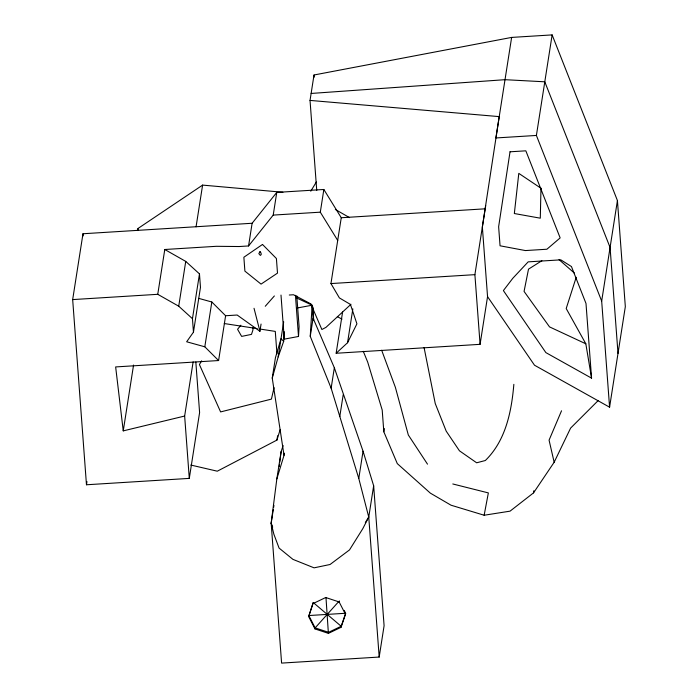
<?xml version="1.0" encoding="UTF-8"?>
<svg xmlns="http://www.w3.org/2000/svg" width="698" height="698" viewBox="0 0 698 698"><rect width="100%" height="100%" fill="white"/><g stroke="black" fill="none" stroke-linecap="round" stroke-linejoin="round"><path stroke-width="1.05" d="M379.189 657.054L368.753 517.087L358.781 478.462L331.14 388.193L310.252 336.349L313.097 318.201L334.342 367.767L363.047 451.213L373.657 485.773L384.092 625.74L379.189 657.054L281.599 663.1L271.164 523.134L276.844 478.889L284.025 455.314L272.246 378.115L278.162 356.922L283.676 341.331L284.252 331.672M280.997 295.062L284.278 339.141L298.508 336.471L299.093 326.734L296.79 295.873M310.252 336.349L312.128 305.209L296.606 297.95M513.85 384.336C511.538 411.611 505.701 440.665 485.328 460.523L476.647 462.791L459.459 450.812L446.197 431.137L435.247 403.549L424.061 347.499M279.252 466.447L279.523 464.327M279.785 462.216L281.111 451.641L283.118 445.533M195.833 362.026L199.602 412.553L189.289 478.392L86.473 484.77L72.671 299.59L82.983 233.751L252.118 223.264L276.766 192.404L323.855 189.481L341.261 217.732L330.948 283.571L339.403 297.924L350.431 304.415L356.922 323.837L347.543 342.744L336.148 353.258L480.084 344.332L487.553 296.65L482.353 226.963L499.227 116.618L310.034 100.416L314.013 74.991L511.634 37.413L552.135 34.9L617.425 200.553L625.329 306.64L609.581 407.187L534.502 365.22L487.553 296.65M86.473 484.77L86.971 481.585M137.759 230.558L138.091 228.421L202.603 185.101L282.899 192.264M193.128 361.887L184.647 416.043L123.249 430.875L133.562 365.037M198.712 298.369L211.826 301.998L225.611 315.74L218.596 360.543L204.811 346.801L186.654 341.776L193.459 332.152L192.456 318.698L178.723 306.204L157.757 294.312L164.78 249.5L216.31 246.307L239.178 246.534L248.567 245.949L273.215 215.089L276.766 192.404M178.723 306.204L185.738 261.401L164.78 249.5M196.059 226.85L202.603 185.101M192.456 318.698L199.471 273.886L185.738 261.401M193.459 332.152L200.474 287.34L199.471 273.886M204.811 346.801L211.826 301.998M248.567 245.949L252.118 223.264M225.611 315.74L237.154 315.025L259.926 331.28L261.061 324.055M272.246 378.115L275.44 357.69L281.006 338.766L283.693 321.839M278.162 356.922L281.006 338.766L283.676 341.331M190.772 465.034L217.287 471.194L276.949 440.072L277.612 435.788M276.844 478.889L281.111 451.641M373.657 485.773L368.753 517.087L362.786 528.683L349.506 549.919L330.058 564.499L314.074 567.84L292.933 559.368L279.078 548.078L273.86 534.197L271.164 523.134L273.293 509.566M273.616 507.481L273.948 505.396M337.71 240.426L320.303 212.175L323.855 189.481M284.025 455.314L284.348 453.229M336.148 353.258L342.605 312.006M331.14 388.193L334.342 367.767M347.543 342.744L352.839 308.891M339.778 416.593L343.198 394.745M308.647 616.578L313.262 602.531L341.191 626.272L341.034 627.31L328.4 633.365L314.99 628.924L308.647 616.578L313.262 602.531M314.99 628.924L315.147 627.886L338.591 601.711M328.4 633.365L325.975 597.532M341.034 627.31L345.484 614.301L339.141 601.955L339.307 600.917M358.781 478.462L363.047 451.213M345.484 614.301L345.641 613.263L308.813 615.54L315.147 627.886L328.566 632.327L341.191 626.272L345.641 613.263M598.299 400.451L570.598 428.118L554.16 462.25L533.542 492.867L510.037 511.163L484.15 515.237L451.021 505.204L430.361 493.146L397.293 463.612L383.821 431.783L384.328 428.572M511.634 37.413L495.885 137.96L536.396 135.447L601.676 301.1L609.581 407.187M480.084 344.332L474.893 274.654L485.695 205.622M536.396 135.447L552.135 34.9M533.542 492.867L533.883 490.711M601.676 301.1L617.425 200.553M484.15 515.237L488.356 492.91L452.793 483.967M274.07 387.687L271.417 399.116L220.603 411.916L199.419 364.565L201.678 360.831M276.949 440.072L280.134 429.68M576.216 277.272L566.2 308.542L585.831 343.8L591.564 378.15L545.862 352.603L503.389 290.586L512.812 278.275L528.177 261.863L560.782 259.839L571.453 266.557L585.997 303.464L591.564 378.15M137.358 230.445L138.091 228.421M561.532 410.79L549.073 440.15L554.16 462.25M310.767 191.208L316.342 182.004M365.333 522.558L368.753 517.087M240.871 325.216L237.564 329.281L241.63 336.401L251.481 334.386L252.973 329.831L252.824 327.807M265.257 306.274L274.375 295.943M350.963 304.293L325.922 327.397L321.874 329.508L310.785 303.848M541.884 260.703L528.508 269.149L524.067 291.406L549.527 326.891L585.831 343.8M313.097 603.569L325.73 597.514L339.141 601.955M297.243 308.001L312.128 305.209M311.125 93.453L505.012 79.685L544.789 81.806L610.078 247.467L618.009 353.397M273.215 215.089L320.303 212.175M341.261 217.732L485.197 208.815M72.671 299.59L157.757 294.312M330.948 283.571L474.893 274.654M289.286 295.018L293.526 294.757L310.732 303.822M218.596 360.543L115.65 366.93L123.249 430.875M224.259 323.54L257.213 328.618M260.406 329.107L275.282 331.402L276.966 353.921M337.352 316.656L341.985 319.134M335.345 209.47L349.532 217.628M559.054 259.63L574.428 273.127M427.499 464.161L408.321 434.994L395.356 387.259L381.666 350.256M344.184 610.41L345.161 612.312M363.283 351.312L367.706 362.131L382.207 410.058L383.821 431.783M271.164 523.134L272.682 527.173M254.028 308.289L259.926 331.28M314.013 74.991L314.17 77.164M310.034 100.416L316.744 190.467M313.009 307.146L313.638 319.954M312.285 307.373L313.245 320.26M295.437 295.315L298.508 336.471M184.647 416.043L189.289 478.392M82.983 233.751L83.141 235.915M540.976 188.242L540.296 218.186L514.339 213.527L518.797 173.374L540.976 188.242M510.029 151.798L498.634 226.745L500.056 245.792L525.42 250.565L546.9 249.23L560.154 237.905L525.838 150.82L510.029 151.798M260.031 251.62L258.81 253.618L260.354 255.407L261.192 254.613L261.087 253.138L260.031 251.62M262.5 244.457L243.864 257.248L244.893 271.112L261.052 284.112L277.499 273.119L276.408 258.522L262.5 244.457"/></g></svg>
